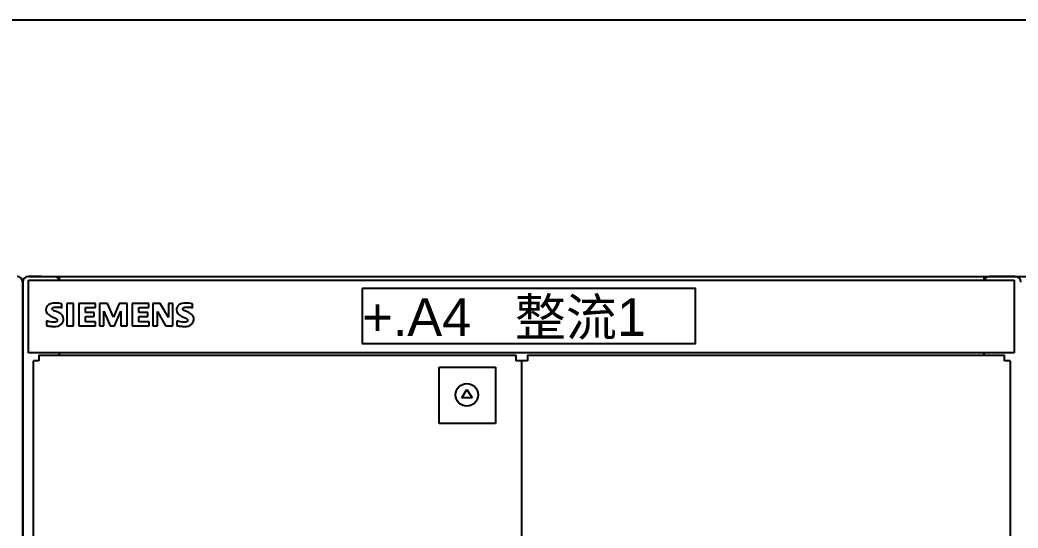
# Model space of a CAD drawing. Header units: inches. Extents: x 0 to 420, y 0 to 297.
# Drawn here: x 202.9 to 266.9, y 264.8 to 297.4 of the extents above; entities that cross this region are included whole.
import ezdxf
from ezdxf.enums import TextEntityAlignment as Align

# ---------------------------------------------------------------- set-up
doc = ezdxf.new("R2010")
doc.units = ezdxf.units.IN
doc.layers.add('Default', color=7, linetype='Continuous')
doc.layers.add('DV1_Default', color=7, linetype='Continuous')
doc.styles.add('SEACAD_arial_ttf', font='arial.ttf', dxfattribs={"height": 0.2})

# ---------------------------------------------------------------- blocks, each defined once
blk = doc.blocks.new('SE')
at = {"layer": 'Default', "color": 7, "linetype": 'Continuous', "ltscale": 25.4}
for p, q in [((229.818, 271.501), (229.818, 275.111)), ((229.818, 275.111), (233.428, 275.111)), ((233.428, 275.111), (233.428, 271.501)), ((231.275, 273.146), (231.595, 273.694)), ((231.595, 273.694), (231.919, 273.146)), ((231.919, 273.146), (231.275, 273.146)), ((233.428, 271.501), (229.818, 271.501))]:
    blk.add_line(p, q, dxfattribs=at)
blk.add_circle((231.584, 273.345), 0.722, dxfattribs=at)
at = {"layer": 'DV1_Default', "color": 7, "linetype": 'Continuous', "ltscale": 25.4}
for p, q in [((203.109, 280.566), (203.109, 105.286)), ((203.109, 280.566), (203.109, 277.555)), ((203.109, 280.566), (203.109, 277.555)), ((203.109, 280.566), (203.109, 105.286)), ((203.109, 280.566), (203.109, 105.286)), ((203.109, 280.566), (203.109, 105.286)), ((203.109, 280.566), (203.109, 105.286)), ((203.109, 280.566), (203.109, 105.286)), ((203.109, 280.566), (203.109, 121.286)), ((203.109, 105.286), (203.109, 280.566)), ((203.109, 280.566), (203.109, 105.286)), ((203.109, 105.286), (203.109, 280.566)), ((203.109, 105.286), (203.109, 280.566)), ((203.109, 105.286), (203.109, 280.566)), ((203.469, 280.926), (205.109, 280.926)), ((203.469, 280.926), (205.109, 280.926)), ((203.469, 280.926), (205.109, 280.926)), ((203.469, 280.926), (205.109, 280.926)), ((203.469, 280.926), (266.749, 280.926)), ((203.469, 280.926), (224.749, 280.926)), ((204.334, 280.926), (203.469, 280.926)), ((203.481, 276.045), (203.481, 280.685)), ((203.481, 280.685), (208.407, 280.685)), ((205.469, 280.689), (205.469, 280.926)), ((205.469, 280.685), (205.469, 280.926)), ((207.481, 280.685), (266.681, 280.685)), ((229.469, 280.926), (296.749, 280.926)), ((264.749, 280.685), (264.749, 280.926)), ((266.749, 280.926), (265.109, 280.926)), ((266.749, 280.926), (265.109, 280.926)), ((266.681, 280.685), (266.681, 276.045)), ((205.615, 278.902), (205.615, 279.18)), ((205.939, 279.195), (205.939, 277.755)), ((206.361, 279.195), (205.939, 279.195)), ((206.361, 277.755), (206.361, 279.195)), ((206.7, 279.195), (206.7, 277.755)), ((207.771, 279.195), (206.7, 279.195)), ((207.771, 278.937), (207.771, 279.195)), ((208.026, 279.195), (208.026, 277.755)), ((208.549, 279.195), (208.026, 279.195)), ((208.918, 278.319), (208.549, 279.195)), ((209.291, 279.195), (208.918, 278.319)), ((209.81, 279.195), (209.291, 279.195)), ((209.81, 277.755), (209.81, 279.195)), ((210.133, 279.195), (210.133, 277.755)), ((211.2, 279.195), (210.133, 279.195)), ((211.2, 278.937), (211.2, 279.195)), ((211.46, 279.195), (211.46, 277.755)), ((211.928, 279.195), (211.46, 279.195)), ((212.446, 278.289), (211.928, 279.195)), ((212.446, 279.195), (212.446, 278.289)), ((212.724, 279.195), (212.446, 279.195)), ((212.724, 277.755), (212.724, 279.195)), ((213.986, 278.902), (213.986, 279.18)), ((205.406, 278.612), (205.146, 278.727)), ((207.123, 278.937), (207.771, 278.937)), ((207.123, 278.612), (207.123, 278.937)), ((207.688, 278.612), (207.123, 278.612)), ((207.688, 278.369), (207.688, 278.612)), ((208.305, 278.708), (208.709, 277.755)), ((208.305, 277.755), (208.305, 278.708)), ((208.983, 277.755), (209.391, 278.708)), ((209.391, 278.708), (209.391, 277.755)), ((210.552, 278.612), (210.552, 278.937)), ((210.552, 278.937), (211.2, 278.937)), ((211.121, 278.612), (210.552, 278.612)), ((211.121, 278.369), (211.121, 278.612)), ((211.753, 278.674), (212.271, 277.755)), ((211.753, 277.755), (211.753, 278.674)), ((213.76, 278.612), (213.502, 278.727)), ((204.628, 278.08), (204.628, 277.786)), ((204.918, 278.384), (205.211, 278.255)), ((205.939, 277.755), (206.361, 277.755)), ((206.7, 277.755), (207.771, 277.755)), ((207.123, 278.369), (207.688, 278.369)), ((207.123, 278.026), (207.123, 278.369)), ((207.771, 278.026), (207.123, 278.026)), ((207.771, 277.755), (207.771, 278.026)), ((208.026, 277.755), (208.305, 277.755)), ((208.709, 277.755), (208.983, 277.755)), ((209.391, 277.755), (209.81, 277.755)), ((210.133, 277.755), (211.219, 277.755)), ((210.552, 278.369), (211.121, 278.369)), ((210.552, 278.026), (210.552, 278.369)), ((211.219, 278.026), (210.552, 278.026)), ((211.219, 277.755), (211.219, 278.026)), ((211.46, 277.755), (211.753, 277.755)), ((212.271, 277.755), (212.724, 277.755)), ((212.984, 278.08), (212.984, 277.786)), ((213.277, 278.384), (213.566, 278.255)), ((266.681, 276.045), (203.481, 276.045)), ((204.149, 275.886), (204.149, 275.526)), ((204.149, 275.886), (204.149, 275.526)), ((204.149, 275.886), (234.749, 275.886)), ((205.469, 275.886), (205.469, 276.049)), ((205.469, 275.886), (205.469, 276.045)), ((234.749, 275.526), (234.749, 275.886)), ((235.469, 275.886), (235.469, 275.526)), ((235.469, 275.886), (266.069, 275.886)), ((264.749, 275.886), (264.749, 276.045)), ((266.069, 275.526), (266.069, 275.886)), ((204.149, 275.526), (203.789, 275.526)), ((203.789, 110.326), (203.789, 275.526)), ((204.149, 275.526), (203.789, 275.526)), ((203.789, 110.326), (203.789, 275.526)), ((235.109, 275.526), (234.749, 275.526)), ((235.469, 275.526), (235.109, 275.526)), ((235.109, 110.326), (235.109, 275.526)), ((266.429, 275.526), (266.069, 275.526)), ((266.429, 275.526), (266.429, 110.326))]:
    blk.add_line(p, q, dxfattribs=at)
blk.add_lwpolyline([(224.878, 280.147), (224.878, 276.635), (246.242, 276.635), (246.242, 280.147), (224.878, 280.147)], dxfattribs=at)
for centre, radius, start, end in [((202.749, 280.566), 0.36, 0, 90), ((202.749, 280.566), 0.36, 0, 90), ((203.469, 280.566), 0.36, 90, 180), ((203.469, 280.566), 0.36, 90, 180), ((203.469, 280.566), 0.36, 90, 180), ((203.469, 280.566), 0.36, 90, 180), ((205.109, 280.566), 0.36, 20.1242, 90), ((205.109, 280.566), 0.36, 20.1242, 90), ((205.109, 280.566), 0.36, 19.34108, 90), ((205.109, 280.566), 0.36, 19.34108, 90), ((265.109, 280.566), 0.36, 90, 160.65892), ((265.109, 280.566), 0.36, 90, 160.65892), ((266.749, 280.566), 0.36, 0, 90), ((266.749, 280.566), 0.36, 0, 90), ((205.301, 279.156), 0.457, 233.90549, 250.19258), ((205.251, 277.923), 1.045, 69.57918, 80.50024), ((213.551, 278.064), 0.587, 38.99429, 69.08003), ((213.625, 277.932), 1.035, 69.56784, 80.62685), ((213.656, 278.187), 0.428, 307.44181, 35.06587), ((215.027, 289.168), 11.564, 259.82387, 261.07786)]:
    blk.add_arc(centre, radius, start, end, dxfattribs=at)
for points, knots in [([(204.758, 279.11), (204.649, 279.032), (204.594, 278.925), (204.594, 278.62), (204.702, 278.486), (204.918, 278.384)], [0, 0, 0, 0, 0.44898, 0.44898, 1, 1, 1, 1]), ([(205.615, 279.18), (205.485, 279.21), (205.346, 279.226), (205.013, 279.226), (204.867, 279.187), (204.758, 279.11)], [0, 0, 0, 0, 0.450935, 0.450935, 1, 1, 1, 1]), ([(213.126, 279.11), (213.021, 279.032), (212.968, 278.925), (212.968, 278.615), (213.071, 278.481), (213.277, 278.384)], [0, 0, 0, 0, 0.442211, 0.442211, 1, 1, 1, 1]), ([(213.986, 279.18), (213.841, 279.21), (213.701, 279.226), (213.379, 279.226), (213.232, 279.187), (213.126, 279.11)], [0, 0, 0, 0, 0.416867, 0.416867, 1, 1, 1, 1]), ([(204.628, 277.786), (204.705, 277.771), (204.788, 277.756), (204.968, 277.728), (205.041, 277.721), (205.29, 277.721), (205.444, 277.764), (205.673, 277.937), (205.729, 278.05), (205.729, 278.37), (205.621, 278.51), (205.406, 278.612)], [0, 0, 0, 0, 0.074888, 0.074888, 0.149777, 0.149777, 0.407726, 0.407726, 0.665675, 0.665675, 1, 1, 1, 1]), ([(205.032, 278.787), (205.012, 278.805), (205.002, 278.828), (205.002, 278.93), (205.076, 278.967), (205.298, 278.967), (205.363, 278.962), (205.423, 278.954)], [0, 0, 0, 0, 0.204215, 0.204215, 0.743115, 0.743115, 1, 1, 1, 1]), ([(213.502, 278.727), (213.415, 278.767), (213.372, 278.811), (213.372, 278.93), (213.449, 278.967), (213.67, 278.967), (213.734, 278.962), (213.793, 278.954)], [0, 0, 0, 0, 0.300021, 0.300021, 0.783105, 0.783105, 1, 1, 1, 1]), ([(205.211, 278.255), (205.288, 278.227), (205.326, 278.183), (205.326, 278.038), (205.239, 277.996), (204.957, 277.996), (204.811, 278.024), (204.628, 278.08)], [0, 0, 0, 0, 0.293328, 0.293328, 0.727454, 0.727454, 1, 1, 1, 1]), ([(213.566, 278.255), (213.614, 278.227), (213.645, 278.206), (213.673, 278.178), (213.68, 278.156), (213.68, 278.038), (213.6, 277.996), (213.338, 277.996), (213.187, 278.024), (212.984, 278.08)], [0, 0, 0, 0, 0.154452, 0.154452, 0.308903, 0.308903, 0.737506, 0.737506, 1, 1, 1, 1]), ([(213.233, 277.744), (213.331, 277.729), (213.409, 277.721), (213.656, 277.721), (213.806, 277.763), (213.917, 277.847)], [0, 0, 0, 0, 0.236593, 0.236593, 1, 1, 1, 1])]:
    blk.add_open_spline(points, degree=3, knots=knots, dxfattribs=at)
at = {"layer": 'DV1_Default', "color": 7, "linetype": 'Continuous', "ltscale": 25.4, "style": 'SEACAD_arial_ttf'}
blk.add_text('+.A4   整流1', height=2.4, dxfattribs=at).set_placement((224.878, 279.523), align=Align.TOP_LEFT)

msp = doc.modelspace()

# ---------------------------------------------------------------- linework, layer by layer
at = {"layer": 'Default', "color": 7, "linetype": 'Continuous', "ltscale": 25.4}
msp.add_line((0.47937, 297.36635), (420.37585, 297.36635), dxfattribs=at)

# ---------------------------------------------------------------- block references
at = {"layer": 'Default'}
msp.add_blockref('SE', (0, 0), dxfattribs=at)

doc.saveas('drawing.dxf')
